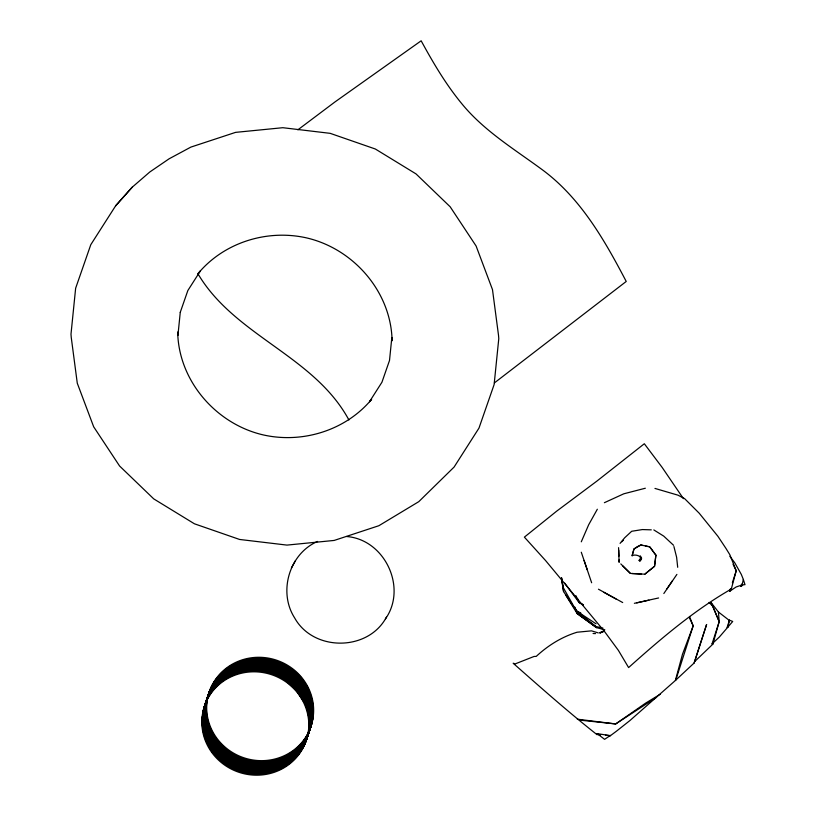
<?xml version="1.0" encoding="UTF-8"?>
<svg xmlns="http://www.w3.org/2000/svg" width="816" height="816" viewBox="0 0 816 816"><rect width="100%" height="100%" fill="white"/><g stroke="black" fill="none" stroke-linecap="round" stroke-linejoin="round"><path stroke-width="1.22" d="M638.765 560.51C644.395 556.859 635.399 553.615 632.125 555.737L633.95 548.995L637.214 546.73L640.846 545.006L648.679 546.587M640.672 558.603L640.764 557.899L640.111 560.082M640.55 558.97L640.56 557.216M640.948 556.991L640.509 559.103M641.498 559.154L640.04 560.663L641.407 557.369M741.581 584.113L740.826 586.449L742.111 584.96L743.335 579.442L741.316 574.423L734.849 562.918L729.912 556.328M640.06 560.684L640.713 558.725M727.913 627.392L729.443 620.15L732.707 621.466L719.447 636.929L712.072 643.855L712.868 644.15L719.192 621.619L718.427 612.01L711.287 602.83L719.192 621.619L712.072 643.855M742.111 584.96L736.175 586.949L729.677 591.263L731.299 589.05L736.216 570.761L729.8 554.645L725.893 548.321L717.907 536.296L699.19 513.193L684.634 498.658L677.994 495.179L654.962 488.427M632.125 555.737L633.95 548.995L640.846 545.006L643.09 545.496M605.492 735.257L610.429 735.665L616.366 731.258L629.952 720.518L675.383 680.493L682.462 654.33L693.172 625.872L689.51 616.457M610.429 735.665L597.251 733.645L596.853 734.533C568.13 711.899 540.692 687.5 513.172 663.255L515.222 663.877L534.092 656.452L536.224 656.401C548.066 645.456 561.653 636.939 577.075 632.227L591.488 630.85L598.291 632.92M640.611 558.725L640.203 560.031M694.13 663.01L706.585 624.536L694.13 663.01L675.383 680.493M729.677 591.263L730.442 588.846M732.37 582.818L736.216 570.761L733.054 564.295M727.056 627.606L729.443 620.15M675.801 680.024L693.172 625.872L689.469 617.865M317.597 541.436C289.17 553.625 278.011 592.039 294.637 617.906C313.477 651.851 368.291 651.484 386.427 617.131M640.091 560.368L640.397 559.562M581.288 541.814L588.662 524.78L597.332 509.235M640.244 560.082L641.682 558.154M291.414 567.895L295.382 560.786M385.417 618.936C407.551 587.704 384.713 539.345 346.514 536.51M639.897 560.939L640.509 559.868M115.678 205.744L90.79 244.688L75.643 288.221L70.992 334.172L71.247 337.426L77.275 383.194L93.667 426.788L119.585 466.007L153.745 498.892L194.422 523.79L239.578 539.458L286.957 545.098L334.172 540.437L378.869 525.718L418.792 501.656L454.094 467.058L478.972 428.114L494.119 384.581L498.78 338.63L498.525 335.376L492.487 289.609L476.105 246.014L450.177 206.795L416.027 173.91L375.35 149.012L330.194 133.345L282.815 127.704L235.6 132.365L190.903 147.084L169.126 158.794L149.797 171.992L132.182 187.231L115.678 205.744L132.182 187.231M676.892 574.393L663.836 593.528M666.764 589.091L672.496 580.706M620.078 543.374L624.689 537.764L631.676 531.277L642.376 529.564L651.28 529.849M621.833 541.753L623.475 540.008M712.868 644.15L694.742 661.501M640.183 560.49L640.784 559.99M297.881 129.826L334.958 101.949L421.158 40.8C433.031 62.557 445.669 84.079 461.448 103.275C483.429 130.397 513.611 148.685 541.426 169.106C580.217 197.35 604.401 239.792 626.229 281.459L494.414 382.888M610.511 735.379L604.585 739.337L597.251 733.645M656.564 697.252L615.682 723.945L579.411 720.089M740.826 586.449L743.611 584.684L745.008 584.695L743.335 579.442M660.399 694.141L645.507 703.198L615.682 723.945L577.31 719.171M603.952 630.911L599.75 633.083L604.187 631.309M731.299 589.05C693.896 610.49 660.654 638.887 628.606 667.57L618.385 650.372L604.676 631.727L545.608 560.592L524.392 537.132L556.706 511.132L596.72 481.236L644.324 443.751L662.164 467.435L683.441 498.678M604.381 502.697L623.832 493.792L645.334 488.233M600.117 632.492L604.309 631.115M634.369 603.31L658.614 597.965M636.745 602.891L648.883 600.178M631.513 573.475L643.661 574.127M593.069 633.491L595.537 633.614M631.615 573.505L641.182 574.025M596.853 734.533L600.556 734.839M645.334 545.975L648.71 546.71M565.712 595.058L577.136 613.52L595.782 626.464L602.963 628.126M575.382 608.869L577.136 613.52L596.496 627.637L604.84 629.799M596.496 627.637L579.442 615.091L581.706 616.141M577.136 613.52L580.533 615.162M580.849 613.061L576.29 610.796L563.57 591.569L561.357 577.952M598.454 589.203L622.7 602.545M564.713 583.114L579.064 602.504L583.481 604.799M603.871 592.345L615.998 599.005M729.555 620.619L718.427 612.01M575.882 595.66L579.064 602.504L583.409 605.095M653.83 529.931L663.765 536.143L673.608 545.323M579.442 615.091L586.735 619.844M596.098 623.832L576.29 610.796L563.234 587.52L561.51 577.759M595.782 626.464L576.29 610.796L574.974 607.226M620.803 563.917L630.421 573.434L622.598 565.743M292.72 669.416L301.308 677.688L307.826 687.562M288.191 682.931L296.789 691.203L303.307 701.066M709.063 602.432L712.592 606.084M197.921 273.737C234.784 336.131 314.17 355.725 348.911 419.965M711.287 602.83L719.192 621.619M577.799 598.944L579.064 602.504M591.641 582.757L581.288 552.218M584.093 560.449L587.275 569.843M640.274 555.818L640.601 557.012M673.914 546.516L676.617 557.257L677.698 567.304M561.653 577.993L563.57 591.569M618.712 550.117L618.916 556.226M619.038 559.888L619.12 562.326L618.579 547.648M639.775 560.347L639.775 561.041M202.715 713.827A53.703 51.459 18.5 0 1 288.058 682.166A53.703 51.459 18.5 0 1 277.032 770.365A53.703 51.459 18.5 0 1 202.419 716.132M294.719 757.34A53.703 51.459 18.5 0 1 205.122 733.982A53.703 51.459 18.5 0 1 267.852 670.211A53.703 51.459 18.5 0 1 296.361 755.667M203.47 713.011A53.703 51.459 18.5 0 1 287.15 677.637A53.703 51.459 18.5 0 1 280.255 766.326A53.703 51.459 18.5 0 1 203.286 715.326M204.296 709.777A53.703 51.459 18.5 0 1 288.833 676.25A53.703 51.459 18.5 0 1 279.868 764.725A53.703 51.459 18.5 0 1 204.061 712.093M205.142 706.554A53.703 51.459 18.5 0 1 290.486 674.893A53.703 51.459 18.5 0 1 279.46 763.093A53.703 51.459 18.5 0 1 204.857 708.859M205.102 708.971A53.703 51.459 18.5 0 1 287.895 671.762A53.703 51.459 18.5 0 1 283.07 760.634A53.703 51.459 18.5 0 1 204.979 711.287M296.3 750.873A53.703 51.459 18.5 0 1 207.448 726.332A53.703 51.459 18.5 0 1 269.902 662.847A53.703 51.459 18.5 0 1 299.574 747.538M655.891 555.176L654.554 566.273L644.773 574.219L654.554 566.273L655.891 555.176L649.832 546.955L655.891 555.176M180.265 312.314L177.939 335.284L177.684 332.03C178.571 380.97 216.23 424.177 263.435 434.959C302.634 443.72 345.749 430.399 371.637 399.31L369.485 401.727L381.929 382.255L389.507 360.488L391.833 337.518L392.088 340.772C391.19 291.832 353.532 248.625 306.326 237.844C267.128 229.072 224.023 242.403 198.135 273.493L200.277 271.075L187.843 290.547L180.265 312.314M211.568 752.168A53.703 51.459 18.5 0 0 303.827 746.436A53.703 51.459 18.5 0 0 250.512 671.925A53.703 51.459 18.5 0 0 211.568 752.168M212.782 748.527A53.703 51.459 18.5 0 0 305.041 742.805A53.703 51.459 18.5 0 0 251.736 668.284A53.703 51.459 18.5 0 0 212.782 748.527M212.089 750.608A53.703 51.459 18.5 0 0 304.348 744.886A53.703 51.459 18.5 0 0 251.032 670.364A53.703 51.459 18.5 0 0 212.089 750.608M212.435 749.567A53.703 51.459 18.5 0 0 304.694 743.845A53.703 51.459 18.5 0 0 251.379 669.324A53.703 51.459 18.5 0 0 212.435 749.567M213.476 746.456A53.703 51.459 18.5 0 0 305.735 740.724A53.703 51.459 18.5 0 0 252.43 666.213A53.703 51.459 18.5 0 0 213.476 746.456M213.129 747.487A53.703 51.459 18.5 0 0 305.388 741.764A53.703 51.459 18.5 0 0 252.083 667.243A53.703 51.459 18.5 0 0 213.129 747.487M213.823 745.416A53.703 51.459 18.5 0 0 306.082 739.684A53.703 51.459 18.5 0 0 252.776 665.173A53.703 51.459 18.5 0 0 213.823 745.416M214.18 744.376A53.703 51.459 18.5 0 0 306.428 738.643A53.703 51.459 18.5 0 0 253.123 664.132A53.703 51.459 18.5 0 0 214.18 744.376M214.873 742.295A53.703 51.459 18.5 0 0 307.132 736.573A53.703 51.459 18.5 0 0 253.817 662.051A53.703 51.459 18.5 0 0 214.873 742.295M214.526 743.335A53.703 51.459 18.5 0 0 306.775 737.603A53.703 51.459 18.5 0 0 253.47 663.092A53.703 51.459 18.5 0 0 214.526 743.335M215.22 741.254A53.703 51.459 18.5 0 0 307.479 735.532A53.703 51.459 18.5 0 0 254.164 661.011A53.703 51.459 18.5 0 0 215.22 741.254M215.914 739.174A53.703 51.459 18.5 0 0 308.173 733.451A53.703 51.459 18.5 0 0 254.857 658.93A53.703 51.459 18.5 0 0 215.914 739.174M215.567 740.214A53.703 51.459 18.5 0 0 307.826 734.492A53.703 51.459 18.5 0 0 254.51 659.971A53.703 51.459 18.5 0 0 215.567 740.214M216.087 738.653A53.703 51.459 18.5 0 0 308.346 732.931A53.703 51.459 18.5 0 0 255.031 658.41A53.703 51.459 18.5 0 0 216.087 738.653M215.74 739.694A53.703 51.459 18.5 0 0 307.999 733.972A53.703 51.459 18.5 0 0 254.684 659.45A53.703 51.459 18.5 0 0 215.74 739.694M216.434 737.623A53.703 51.459 18.5 0 0 308.693 731.891A53.703 51.459 18.5 0 0 255.388 657.38A53.703 51.459 18.5 0 0 216.434 737.623M212.262 750.088A53.703 51.459 18.5 0 0 304.521 744.365A53.703 51.459 18.5 0 0 251.206 669.844A53.703 51.459 18.5 0 0 212.262 750.088M213.302 746.977A53.703 51.459 18.5 0 0 305.561 741.244A53.703 51.459 18.5 0 0 252.256 666.733A53.703 51.459 18.5 0 0 213.302 746.977M215.393 740.734A53.703 51.459 18.5 0 0 307.652 735.012A53.703 51.459 18.5 0 0 254.337 660.491A53.703 51.459 18.5 0 0 215.393 740.734M213.996 744.896A53.703 51.459 18.5 0 0 306.255 739.163A53.703 51.459 18.5 0 0 252.95 664.652A53.703 51.459 18.5 0 0 213.996 744.896"/></g></svg>
